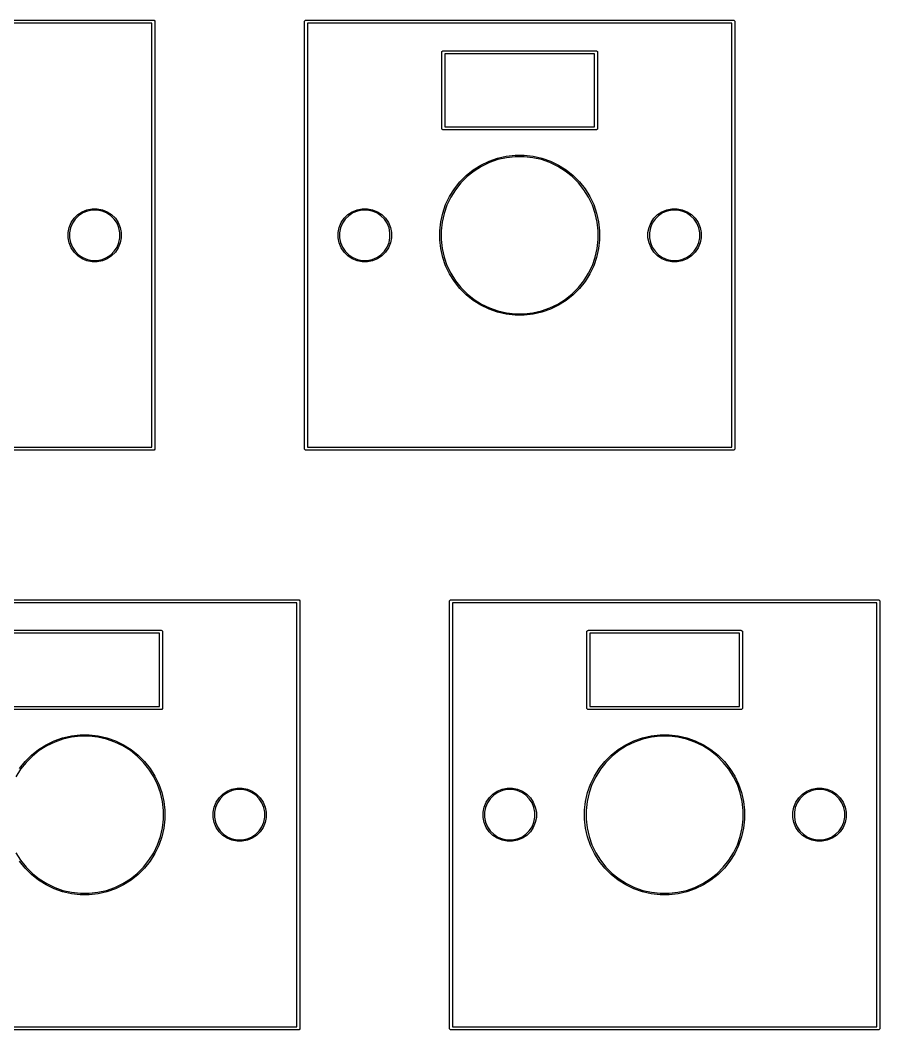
# Model space of a CAD drawing. Extents: x -11 to 295, y -114 to 10.
# Drawn here: x 145.13 to 173.3, y -45.05 to -11.95 of the extents above; entities that cross this region are included whole.
import ezdxf

# ---------------------------------------------------------------- set-up
doc = ezdxf.new("R2010")
doc.units = 0
doc.layers.add('BLACK', color=7, linetype='CONTINUOUS')

msp = doc.modelspace()

# ---------------------------------------------------------------- linework, layer by layer
at = {"layer": 'BLACK', "linetype": 'CONTINUOUS'}
for p, q in [((135.5, -11.95), (149.5, -11.95)), ((149.45, -12.05), (135.55, -12.05)), ((149.45, -25.95), (149.45, -12.05)), ((149.5, -11.95), (149.519134, -11.953806)), ((149.519134, -11.953806), (149.546194, -11.980866)), ((149.546194, -11.980866), (149.55, -12)), ((149.55, -12), (149.55, -26)), ((154.45, -12), (154.453806, -11.980866)), ((154.45, -26), (154.45, -12)), ((154.453806, -11.980866), (154.480866, -11.953806)), ((154.480866, -11.953806), (154.5, -11.95)), ((154.5, -11.95), (168.5, -11.95)), ((154.55, -12.05), (154.55, -25.95)), ((168.45, -12.05), (154.55, -12.05)), ((168.45, -25.95), (168.45, -12.05)), ((168.5, -11.95), (168.519134, -11.953806)), ((168.519134, -11.953806), (168.546194, -11.980866)), ((168.546194, -11.980866), (168.55, -12)), ((168.55, -12), (168.55, -26)), ((158.95, -13), (158.953806, -12.980866)), ((158.95, -15.5), (158.95, -13)), ((158.953806, -12.980866), (158.980866, -12.953806)), ((158.980866, -12.953806), (159, -12.95)), ((159, -12.95), (164, -12.95)), ((159.05, -13.05), (159.05, -15.45)), ((163.95, -13.05), (159.05, -13.05)), ((163.95, -15.45), (163.95, -13.05)), ((164, -12.95), (164.019134, -12.953806)), ((164.019134, -12.953806), (164.046194, -12.980866)), ((164.046194, -12.980866), (164.05, -13)), ((164.05, -13), (164.05, -15.5)), ((158.953806, -15.519134), (158.95, -15.5)), ((158.980866, -15.546194), (158.953806, -15.519134)), ((159, -15.55), (158.980866, -15.546194)), ((164, -15.55), (159, -15.55)), ((159.05, -15.45), (163.95, -15.45)), ((164.019134, -15.546194), (164, -15.55)), ((164.046194, -15.519134), (164.019134, -15.546194)), ((164.05, -15.5), (164.046194, -15.519134)), ((160.495456, -16.574816), (160.773307, -16.477592)), ((160.786025, -16.521739), (160.513038, -16.617262)), ((160.773307, -16.477592), (161.060296, -16.412089)), ((161.067992, -16.457382), (160.786025, -16.521739)), ((161.060296, -16.412089), (161.352815, -16.37913)), ((161.355391, -16.425), (161.067992, -16.457382)), ((161.352815, -16.37913), (161.647185, -16.37913)), ((161.644609, -16.425), (161.355391, -16.425)), ((161.932008, -16.457382), (161.644609, -16.425)), ((161.647185, -16.37913), (161.939704, -16.412089)), ((162.213975, -16.521739), (161.932008, -16.457382)), ((161.939704, -16.412089), (162.226693, -16.477592)), ((162.486962, -16.617262), (162.213975, -16.521739)), ((162.226693, -16.477592), (162.504544, -16.574816)), ((159.75084, -17.042689), (159.980988, -16.859153)), ((159.980988, -16.859153), (160.230238, -16.702539)), ((160.252461, -16.742749), (160.007574, -16.896622)), ((160.230238, -16.702539), (160.495456, -16.574816)), ((160.513038, -16.617262), (160.252461, -16.742749)), ((162.747539, -16.742749), (162.486962, -16.617262)), ((162.504544, -16.574816), (162.769762, -16.702539)), ((162.992426, -16.896622), (162.747539, -16.742749)), ((162.769762, -16.702539), (163.019012, -16.859153)), ((163.019012, -16.859153), (163.24916, -17.042689)), ((159.542689, -17.25084), (159.75084, -17.042689)), ((159.781454, -17.076946), (159.576946, -17.281454)), ((160.007574, -16.896622), (159.781454, -17.076946)), ((163.218546, -17.076946), (162.992426, -16.896622)), ((163.423054, -17.281454), (163.218546, -17.076946)), ((163.24916, -17.042689), (163.457311, -17.25084)), ((159.202539, -17.730238), (159.359153, -17.480988)), ((159.396622, -17.507574), (159.242749, -17.752461)), ((159.359153, -17.480988), (159.542689, -17.25084)), ((159.576946, -17.281454), (159.396622, -17.507574)), ((163.603378, -17.507574), (163.423054, -17.281454)), ((163.457311, -17.25084), (163.640847, -17.480988)), ((163.757251, -17.752461), (163.603378, -17.507574)), ((163.640847, -17.480988), (163.797461, -17.730238)), ((159.074816, -17.995456), (159.202539, -17.730238)), ((159.242749, -17.752461), (159.117262, -18.013038)), ((163.882738, -18.013038), (163.757251, -17.752461)), ((163.797461, -17.730238), (163.925184, -17.995456)), ((147.162528, -18.228319), (147.321001, -18.162677)), ((147.321001, -18.162677), (147.489235, -18.129213)), ((147.493745, -18.175), (147.334356, -18.206704)), ((147.489235, -18.129213), (147.660765, -18.129213)), ((147.656255, -18.175), (147.493745, -18.175)), ((147.815644, -18.206704), (147.656255, -18.175)), ((147.660765, -18.129213), (147.828999, -18.162677)), ((147.828999, -18.162677), (147.987472, -18.228319)), ((156.012528, -18.228319), (156.171001, -18.162677)), ((156.171001, -18.162677), (156.339235, -18.129213)), ((156.343745, -18.175), (156.184356, -18.206704)), ((156.339235, -18.129213), (156.510765, -18.129213)), ((156.506255, -18.175), (156.343745, -18.175)), ((156.665644, -18.206704), (156.506255, -18.175)), ((156.510765, -18.129213), (156.678999, -18.162677)), ((156.678999, -18.162677), (156.837472, -18.228319)), ((158.977592, -18.273307), (159.074816, -17.995456)), ((159.117262, -18.013038), (159.021739, -18.286025)), ((163.978261, -18.286025), (163.882738, -18.013038)), ((163.925184, -17.995456), (164.022408, -18.273307)), ((166.162528, -18.228319), (166.321001, -18.162677)), ((166.321001, -18.162677), (166.489235, -18.129213)), ((166.493745, -18.175), (166.334356, -18.206704)), ((166.489235, -18.129213), (166.660765, -18.129213)), ((166.656255, -18.175), (166.493745, -18.175)), ((166.815644, -18.206704), (166.656255, -18.175)), ((166.660765, -18.129213), (166.828999, -18.162677)), ((166.828999, -18.162677), (166.987472, -18.228319)), ((146.803319, -18.587528), (146.898616, -18.444906)), ((146.934181, -18.474093), (146.843894, -18.609216)), ((146.898616, -18.444906), (147.019906, -18.323616)), ((147.049093, -18.359181), (146.934181, -18.474093)), ((147.019906, -18.323616), (147.162528, -18.228319)), ((147.184216, -18.268894), (147.049093, -18.359181)), ((147.334356, -18.206704), (147.184216, -18.268894)), ((147.965784, -18.268894), (147.815644, -18.206704)), ((148.100907, -18.359181), (147.965784, -18.268894)), ((147.987472, -18.228319), (148.130094, -18.323616)), ((148.215819, -18.474093), (148.100907, -18.359181)), ((148.130094, -18.323616), (148.251384, -18.444906)), ((148.306106, -18.609216), (148.215819, -18.474093)), ((148.251384, -18.444906), (148.346681, -18.587528)), ((155.653319, -18.587528), (155.748616, -18.444906)), ((155.784181, -18.474093), (155.693894, -18.609216)), ((155.748616, -18.444906), (155.869906, -18.323616)), ((155.899093, -18.359181), (155.784181, -18.474093)), ((155.869906, -18.323616), (156.012528, -18.228319)), ((156.034216, -18.268894), (155.899093, -18.359181)), ((156.184356, -18.206704), (156.034216, -18.268894)), ((156.815784, -18.268894), (156.665644, -18.206704)), ((156.950907, -18.359181), (156.815784, -18.268894)), ((156.837472, -18.228319), (156.980094, -18.323616)), ((157.065819, -18.474093), (156.950907, -18.359181)), ((156.980094, -18.323616), (157.101384, -18.444906)), ((157.156106, -18.609216), (157.065819, -18.474093)), ((157.101384, -18.444906), (157.196681, -18.587528)), ((158.912089, -18.560296), (158.977592, -18.273307)), ((159.021739, -18.286025), (158.957382, -18.567992)), ((164.042618, -18.567992), (163.978261, -18.286025)), ((164.022408, -18.273307), (164.087911, -18.560296)), ((165.803319, -18.587528), (165.898616, -18.444906)), ((165.934181, -18.474093), (165.843894, -18.609216)), ((165.898616, -18.444906), (166.019906, -18.323616)), ((166.049093, -18.359181), (165.934181, -18.474093)), ((166.019906, -18.323616), (166.162528, -18.228319)), ((166.184216, -18.268894), (166.049093, -18.359181)), ((166.334356, -18.206704), (166.184216, -18.268894)), ((166.965784, -18.268894), (166.815644, -18.206704)), ((167.100907, -18.359181), (166.965784, -18.268894)), ((166.987472, -18.228319), (167.130094, -18.323616)), ((167.215819, -18.474093), (167.100907, -18.359181)), ((167.130094, -18.323616), (167.251384, -18.444906)), ((167.306106, -18.609216), (167.215819, -18.474093)), ((167.251384, -18.444906), (167.346681, -18.587528)), ((146.704213, -18.914235), (146.737677, -18.746001)), ((146.737677, -18.746001), (146.803319, -18.587528)), ((146.781704, -18.759356), (146.75, -18.918745)), ((146.843894, -18.609216), (146.781704, -18.759356)), ((148.368296, -18.759356), (148.306106, -18.609216)), ((148.346681, -18.587528), (148.412323, -18.746001)), ((148.4, -18.918745), (148.368296, -18.759356)), ((148.412323, -18.746001), (148.445787, -18.914235)), ((155.554213, -18.914235), (155.587677, -18.746001)), ((155.587677, -18.746001), (155.653319, -18.587528)), ((155.631704, -18.759356), (155.6, -18.918745)), ((155.693894, -18.609216), (155.631704, -18.759356)), ((157.218296, -18.759356), (157.156106, -18.609216)), ((157.196681, -18.587528), (157.262323, -18.746001)), ((157.25, -18.918745), (157.218296, -18.759356)), ((157.262323, -18.746001), (157.295787, -18.914235)), ((158.87913, -18.852815), (158.912089, -18.560296)), ((158.87913, -18.855391), (158.87913, -18.852815)), ((158.87913, -19.147185), (158.87913, -18.855391)), ((158.957382, -18.567992), (158.925, -18.855391)), ((158.925, -18.855391), (158.925, -19.144609)), ((164.075, -18.855391), (164.042618, -18.567992)), ((164.075, -19.144609), (164.075, -18.855391)), ((164.087911, -18.560296), (164.12087, -18.852815)), ((164.12087, -18.852815), (164.12087, -19.147185)), ((165.704213, -18.914235), (165.737677, -18.746001)), ((165.737677, -18.746001), (165.803319, -18.587528)), ((165.781704, -18.759356), (165.75, -18.918745)), ((165.843894, -18.609216), (165.781704, -18.759356)), ((167.368296, -18.759356), (167.306106, -18.609216)), ((167.346681, -18.587528), (167.412323, -18.746001)), ((167.4, -18.918745), (167.368296, -18.759356)), ((167.412323, -18.746001), (167.445787, -18.914235)), ((146.704213, -18.918745), (146.704213, -18.914235)), ((146.704213, -19.085765), (146.704213, -18.918745)), ((146.737677, -19.253999), (146.704213, -19.085765)), ((146.75, -18.918745), (146.75, -19.081255)), ((146.75, -19.081255), (146.781704, -19.240644)), ((148.368296, -19.240644), (148.4, -19.081255)), ((148.4, -19.081255), (148.4, -18.918745)), ((148.445787, -19.085765), (148.412323, -19.253999)), ((148.445787, -18.914235), (148.445787, -19.085765)), ((155.554213, -18.918745), (155.554213, -18.914235)), ((155.554213, -19.085765), (155.554213, -18.918745)), ((155.587677, -19.253999), (155.554213, -19.085765)), ((155.6, -18.918745), (155.6, -19.081255)), ((155.6, -19.081255), (155.631704, -19.240644)), ((157.218296, -19.240644), (157.25, -19.081255)), ((157.25, -19.081255), (157.25, -18.918745)), ((157.295787, -19.085765), (157.262323, -19.253999)), ((157.295787, -18.914235), (157.295787, -19.085765)), ((158.912089, -19.439704), (158.87913, -19.147185)), ((158.925, -19.144609), (158.957382, -19.432008)), ((164.042618, -19.432008), (164.075, -19.144609)), ((164.12087, -19.147185), (164.087911, -19.439704)), ((165.704213, -18.918745), (165.704213, -18.914235)), ((165.704213, -19.085765), (165.704213, -18.918745)), ((165.737677, -19.253999), (165.704213, -19.085765)), ((165.75, -18.918745), (165.75, -19.081255)), ((165.75, -19.081255), (165.781704, -19.240644)), ((167.368296, -19.240644), (167.4, -19.081255)), ((167.4, -19.081255), (167.4, -18.918745)), ((167.445787, -19.085765), (167.412323, -19.253999)), ((167.445787, -18.914235), (167.445787, -19.085765)), ((146.803319, -19.412472), (146.737677, -19.253999)), ((146.781704, -19.240644), (146.843894, -19.390784)), ((146.898616, -19.555094), (146.803319, -19.412472)), ((146.843894, -19.390784), (146.934181, -19.525907)), ((146.934181, -19.525907), (147.049093, -19.640819)), ((148.100907, -19.640819), (148.215819, -19.525907)), ((148.215819, -19.525907), (148.306106, -19.390784)), ((148.346681, -19.412472), (148.251384, -19.555094)), ((148.306106, -19.390784), (148.368296, -19.240644)), ((148.412323, -19.253999), (148.346681, -19.412472)), ((155.653319, -19.412472), (155.587677, -19.253999)), ((155.631704, -19.240644), (155.693894, -19.390784)), ((155.748616, -19.555094), (155.653319, -19.412472)), ((155.693894, -19.390784), (155.784181, -19.525907)), ((155.784181, -19.525907), (155.899093, -19.640819)), ((156.950907, -19.640819), (157.065819, -19.525907)), ((157.065819, -19.525907), (157.156106, -19.390784)), ((157.196681, -19.412472), (157.101384, -19.555094)), ((157.156106, -19.390784), (157.218296, -19.240644)), ((157.262323, -19.253999), (157.196681, -19.412472)), ((158.977592, -19.726693), (158.912089, -19.439704)), ((158.957382, -19.432008), (159.021739, -19.713975)), ((163.978261, -19.713975), (164.042618, -19.432008)), ((164.087911, -19.439704), (164.022408, -19.726693)), ((165.803319, -19.412472), (165.737677, -19.253999)), ((165.781704, -19.240644), (165.843894, -19.390784)), ((165.898616, -19.555094), (165.803319, -19.412472)), ((165.843894, -19.390784), (165.934181, -19.525907)), ((165.934181, -19.525907), (166.049093, -19.640819)), ((167.100907, -19.640819), (167.215819, -19.525907)), ((167.215819, -19.525907), (167.306106, -19.390784)), ((167.346681, -19.412472), (167.251384, -19.555094)), ((167.306106, -19.390784), (167.368296, -19.240644)), ((167.412323, -19.253999), (167.346681, -19.412472)), ((147.019906, -19.676384), (146.898616, -19.555094)), ((147.162528, -19.771681), (147.019906, -19.676384)), ((147.049093, -19.640819), (147.184216, -19.731106)), ((147.321001, -19.837323), (147.162528, -19.771681)), ((147.184216, -19.731106), (147.334356, -19.793296)), ((147.489235, -19.870787), (147.321001, -19.837323)), ((147.334356, -19.793296), (147.493745, -19.825)), ((147.493745, -19.825), (147.656255, -19.825)), ((147.656255, -19.825), (147.815644, -19.793296)), ((147.828999, -19.837323), (147.660765, -19.870787)), ((147.815644, -19.793296), (147.965784, -19.731106)), ((147.987472, -19.771681), (147.828999, -19.837323)), ((147.965784, -19.731106), (148.100907, -19.640819)), ((148.130094, -19.676384), (147.987472, -19.771681)), ((148.251384, -19.555094), (148.130094, -19.676384)), ((155.869906, -19.676384), (155.748616, -19.555094)), ((156.012528, -19.771681), (155.869906, -19.676384)), ((155.899093, -19.640819), (156.034216, -19.731106)), ((156.171001, -19.837323), (156.012528, -19.771681)), ((156.034216, -19.731106), (156.184356, -19.793296)), ((156.339235, -19.870787), (156.171001, -19.837323)), ((156.184356, -19.793296), (156.343745, -19.825)), ((156.343745, -19.825), (156.506255, -19.825)), ((156.506255, -19.825), (156.665644, -19.793296)), ((156.678999, -19.837323), (156.510765, -19.870787)), ((156.665644, -19.793296), (156.815784, -19.731106)), ((156.837472, -19.771681), (156.678999, -19.837323)), ((156.815784, -19.731106), (156.950907, -19.640819)), ((156.980094, -19.676384), (156.837472, -19.771681)), ((157.101384, -19.555094), (156.980094, -19.676384)), ((159.074816, -20.004544), (158.977592, -19.726693)), ((159.021739, -19.713975), (159.117262, -19.986962)), ((163.882738, -19.986962), (163.978261, -19.713975)), ((164.022408, -19.726693), (163.925184, -20.004544)), ((166.019906, -19.676384), (165.898616, -19.555094)), ((166.162528, -19.771681), (166.019906, -19.676384)), ((166.049093, -19.640819), (166.184216, -19.731106)), ((166.321001, -19.837323), (166.162528, -19.771681)), ((166.184216, -19.731106), (166.334356, -19.793296)), ((166.489235, -19.870787), (166.321001, -19.837323)), ((166.334356, -19.793296), (166.493745, -19.825)), ((166.493745, -19.825), (166.656255, -19.825)), ((166.656255, -19.825), (166.815644, -19.793296)), ((166.828999, -19.837323), (166.660765, -19.870787)), ((166.815644, -19.793296), (166.965784, -19.731106)), ((166.987472, -19.771681), (166.828999, -19.837323)), ((166.965784, -19.731106), (167.100907, -19.640819)), ((167.130094, -19.676384), (166.987472, -19.771681)), ((167.251384, -19.555094), (167.130094, -19.676384)), ((147.660765, -19.870787), (147.489235, -19.870787)), ((156.510765, -19.870787), (156.339235, -19.870787)), ((159.202539, -20.269762), (159.074816, -20.004544)), ((159.117262, -19.986962), (159.242749, -20.247539)), ((163.757251, -20.247539), (163.882738, -19.986962)), ((163.925184, -20.004544), (163.797461, -20.269762)), ((166.660765, -19.870787), (166.489235, -19.870787)), ((159.359153, -20.519012), (159.202539, -20.269762)), ((159.242749, -20.247539), (159.396622, -20.492426)), ((159.542689, -20.74916), (159.359153, -20.519012)), ((159.396622, -20.492426), (159.576946, -20.718546)), ((163.423054, -20.718546), (163.603378, -20.492426)), ((163.640847, -20.519012), (163.457311, -20.74916)), ((163.603378, -20.492426), (163.757251, -20.247539)), ((163.797461, -20.269762), (163.640847, -20.519012)), ((159.75084, -20.957311), (159.542689, -20.74916)), ((159.576946, -20.718546), (159.781454, -20.923054)), ((163.218546, -20.923054), (163.423054, -20.718546)), ((163.457311, -20.74916), (163.24916, -20.957311)), ((159.980988, -21.140847), (159.75084, -20.957311)), ((159.781454, -20.923054), (160.007574, -21.103378)), ((160.230238, -21.297461), (159.980988, -21.140847)), ((160.007574, -21.103378), (160.252461, -21.257251)), ((162.747539, -21.257251), (162.992426, -21.103378)), ((163.019012, -21.140847), (162.769762, -21.297461)), ((162.992426, -21.103378), (163.218546, -20.923054)), ((163.24916, -20.957311), (163.019012, -21.140847)), ((160.495456, -21.425184), (160.230238, -21.297461)), ((160.252461, -21.257251), (160.513038, -21.382738)), ((160.773307, -21.522408), (160.495456, -21.425184)), ((160.513038, -21.382738), (160.786025, -21.478261)), ((160.786025, -21.478261), (161.067992, -21.542618)), ((161.932008, -21.542618), (162.213975, -21.478261)), ((162.213975, -21.478261), (162.486962, -21.382738)), ((162.504544, -21.425184), (162.226693, -21.522408)), ((162.486962, -21.382738), (162.747539, -21.257251)), ((162.769762, -21.297461), (162.504544, -21.425184)), ((161.060296, -21.587911), (160.773307, -21.522408)), ((161.352815, -21.62087), (161.060296, -21.587911)), ((161.067992, -21.542618), (161.355391, -21.575)), ((161.647185, -21.62087), (161.352815, -21.62087)), ((161.355391, -21.575), (161.644609, -21.575)), ((161.644609, -21.575), (161.932008, -21.542618)), ((161.939704, -21.587911), (161.647185, -21.62087)), ((162.226693, -21.522408), (161.939704, -21.587911)), ((149.5, -26.05), (135.5, -26.05)), ((135.55, -25.95), (149.45, -25.95)), ((149.519134, -26.046194), (149.5, -26.05)), ((149.546194, -26.019134), (149.519134, -26.046194)), ((149.55, -26), (149.546194, -26.019134)), ((154.453806, -26.019134), (154.45, -26)), ((154.480866, -26.046194), (154.453806, -26.019134)), ((154.5, -26.05), (154.480866, -26.046194)), ((168.5, -26.05), (154.5, -26.05)), ((154.55, -25.95), (168.45, -25.95)), ((168.519134, -26.046194), (168.5, -26.05)), ((168.546194, -26.019134), (168.519134, -26.046194)), ((168.55, -26), (168.546194, -26.019134)), ((140.25, -30.95), (154.25, -30.95)), ((154.2, -31.05), (140.3, -31.05)), ((154.2, -44.95), (154.2, -31.05)), ((154.25, -30.95), (154.269134, -30.953806)), ((154.269134, -30.953806), (154.296194, -30.980866)), ((154.296194, -30.980866), (154.3, -31)), ((154.3, -31), (154.3, -45)), ((159.2, -31), (159.203806, -30.980866)), ((159.2, -45), (159.2, -31)), ((159.203806, -30.980866), (159.230866, -30.953806)), ((159.230866, -30.953806), (159.25, -30.95)), ((159.25, -30.95), (173.25, -30.95)), ((159.3, -31.05), (159.3, -44.95)), ((173.2, -31.05), (159.3, -31.05)), ((173.2, -44.95), (173.2, -31.05)), ((173.25, -30.95), (173.269134, -30.953806)), ((173.269134, -30.953806), (173.296194, -30.980866)), ((173.296194, -30.980866), (173.3, -31)), ((173.3, -31), (173.3, -45)), ((144.75, -31.95), (149.75, -31.95)), ((149.7, -32.05), (144.8, -32.05)), ((149.7, -34.45), (149.7, -32.05)), ((149.75, -31.95), (149.769134, -31.953806)), ((149.769134, -31.953806), (149.796194, -31.980866)), ((149.796194, -31.980866), (149.8, -32)), ((149.8, -32), (149.8, -34.5)), ((163.7, -32), (163.703806, -31.980866)), ((163.7, -34.5), (163.7, -32)), ((163.703806, -31.980866), (163.730866, -31.953806)), ((163.730866, -31.953806), (163.75, -31.95)), ((163.75, -31.95), (168.75, -31.95)), ((163.8, -32.05), (163.8, -34.45)), ((168.7, -32.05), (163.8, -32.05)), ((168.7, -34.45), (168.7, -32.05)), ((168.75, -31.95), (168.769134, -31.953806)), ((168.769134, -31.953806), (168.796194, -31.980866)), ((168.796194, -31.980866), (168.8, -32)), ((168.8, -32), (168.8, -34.5)), ((149.75, -34.55), (144.75, -34.55)), ((144.8, -34.45), (149.7, -34.45)), ((149.769134, -34.546194), (149.75, -34.55)), ((149.796194, -34.519134), (149.769134, -34.546194)), ((149.8, -34.5), (149.796194, -34.519134)), ((163.703806, -34.519134), (163.7, -34.5)), ((163.730866, -34.546194), (163.703806, -34.519134)), ((163.75, -34.55), (163.730866, -34.546194)), ((168.75, -34.55), (163.75, -34.55)), ((163.8, -34.45), (168.7, -34.45)), ((168.769134, -34.546194), (168.75, -34.55)), ((168.796194, -34.519134), (168.769134, -34.546194)), ((168.8, -34.5), (168.796194, -34.519134)), ((146.523307, -35.477592), (146.810296, -35.412089)), ((146.810296, -35.412089), (147.102815, -35.37913)), ((147.102815, -35.37913), (147.397185, -35.37913)), ((147.397185, -35.37913), (147.689704, -35.412089)), ((147.689704, -35.412089), (147.976693, -35.477592)), ((165.523307, -35.477592), (165.810296, -35.412089)), ((165.810296, -35.412089), (166.102815, -35.37913)), ((166.102815, -35.37913), (166.397185, -35.37913)), ((166.397185, -35.37913), (166.689704, -35.412089)), ((166.689704, -35.412089), (166.976693, -35.477592)), ((145.730988, -35.859153), (145.980238, -35.702539)), ((146.002461, -35.742749), (145.757574, -35.896622)), ((145.980238, -35.702539), (146.245456, -35.574816)), ((146.263038, -35.617262), (146.002461, -35.742749)), ((146.245456, -35.574816), (146.523307, -35.477592)), ((146.536025, -35.521739), (146.263038, -35.617262)), ((146.817992, -35.457382), (146.536025, -35.521739)), ((147.105391, -35.425), (146.817992, -35.457382)), ((147.394609, -35.425), (147.105391, -35.425)), ((147.682008, -35.457382), (147.394609, -35.425)), ((147.963975, -35.521739), (147.682008, -35.457382)), ((148.236962, -35.617262), (147.963975, -35.521739)), ((147.976693, -35.477592), (148.254544, -35.574816)), ((148.497539, -35.742749), (148.236962, -35.617262)), ((148.254544, -35.574816), (148.519762, -35.702539)), ((148.742426, -35.896622), (148.497539, -35.742749)), ((148.519762, -35.702539), (148.769012, -35.859153)), ((164.730988, -35.859153), (164.980238, -35.702539)), ((165.002461, -35.742749), (164.757574, -35.896622)), ((164.980238, -35.702539), (165.245456, -35.574816)), ((165.263038, -35.617262), (165.002461, -35.742749)), ((165.245456, -35.574816), (165.523307, -35.477592)), ((165.536025, -35.521739), (165.263038, -35.617262)), ((165.817992, -35.457382), (165.536025, -35.521739)), ((166.105391, -35.425), (165.817992, -35.457382)), ((166.394609, -35.425), (166.105391, -35.425)), ((166.682008, -35.457382), (166.394609, -35.425)), ((166.963975, -35.521739), (166.682008, -35.457382)), ((167.236962, -35.617262), (166.963975, -35.521739)), ((166.976693, -35.477592), (167.254544, -35.574816)), ((167.497539, -35.742749), (167.236962, -35.617262)), ((167.254544, -35.574816), (167.519762, -35.702539)), ((167.742426, -35.896622), (167.497539, -35.742749)), ((167.519762, -35.702539), (167.769012, -35.859153)), ((145.292689, -36.25084), (145.50084, -36.042689)), ((145.531454, -36.076946), (145.326946, -36.281454)), ((145.50084, -36.042689), (145.730988, -35.859153)), ((145.757574, -35.896622), (145.531454, -36.076946)), ((148.968546, -36.076946), (148.742426, -35.896622)), ((148.769012, -35.859153), (148.99916, -36.042689)), ((149.173054, -36.281454), (148.968546, -36.076946)), ((148.99916, -36.042689), (149.207311, -36.25084)), ((164.292689, -36.25084), (164.50084, -36.042689)), ((164.531454, -36.076946), (164.326946, -36.281454)), ((164.50084, -36.042689), (164.730988, -35.859153)), ((164.757574, -35.896622), (164.531454, -36.076946)), ((167.968546, -36.076946), (167.742426, -35.896622)), ((167.769012, -35.859153), (167.99916, -36.042689)), ((168.173054, -36.281454), (167.968546, -36.076946)), ((167.99916, -36.042689), (168.207311, -36.25084)), ((145.109153, -36.480988), (145.292689, -36.25084)), ((145.326946, -36.281454), (145.146622, -36.507574)), ((149.353378, -36.507574), (149.173054, -36.281454)), ((149.207311, -36.25084), (149.390847, -36.480988)), ((164.109153, -36.480988), (164.292689, -36.25084)), ((164.326946, -36.281454), (164.146622, -36.507574)), ((168.353378, -36.507574), (168.173054, -36.281454)), ((168.207311, -36.25084), (168.390847, -36.480988)), ((145.146622, -36.507574), (144.992749, -36.752461)), ((149.507251, -36.752461), (149.353378, -36.507574)), ((149.390847, -36.480988), (149.547461, -36.730238)), ((149.547461, -36.730238), (149.675184, -36.995456)), ((163.824816, -36.995456), (163.952539, -36.730238)), ((163.952539, -36.730238), (164.109153, -36.480988)), ((164.146622, -36.507574), (163.992749, -36.752461)), ((168.507251, -36.752461), (168.353378, -36.507574)), ((168.390847, -36.480988), (168.547461, -36.730238)), ((168.547461, -36.730238), (168.675184, -36.995456)), ((149.632738, -37.013038), (149.507251, -36.752461)), ((149.728261, -37.286025), (149.632738, -37.013038)), ((149.675184, -36.995456), (149.772408, -37.273307)), ((163.727592, -37.273307), (163.824816, -36.995456)), ((163.867262, -37.013038), (163.771739, -37.286025)), ((163.992749, -36.752461), (163.867262, -37.013038)), ((168.632738, -37.013038), (168.507251, -36.752461)), ((168.728261, -37.286025), (168.632738, -37.013038)), ((168.675184, -36.995456), (168.772408, -37.273307)), ((149.792618, -37.567992), (149.728261, -37.286025)), ((149.772408, -37.273307), (149.837911, -37.560296)), ((151.648616, -37.444906), (151.769906, -37.323616)), ((151.799093, -37.359181), (151.684181, -37.474093)), ((151.769906, -37.323616), (151.912528, -37.228319)), ((151.934216, -37.268894), (151.799093, -37.359181)), ((151.912528, -37.228319), (152.071001, -37.162677)), ((152.084356, -37.206704), (151.934216, -37.268894)), ((152.071001, -37.162677), (152.239235, -37.129213)), ((152.243745, -37.175), (152.084356, -37.206704)), ((152.239235, -37.129213), (152.410765, -37.129213)), ((152.406255, -37.175), (152.243745, -37.175)), ((152.565644, -37.206704), (152.406255, -37.175)), ((152.410765, -37.129213), (152.578999, -37.162677)), ((152.715784, -37.268894), (152.565644, -37.206704)), ((152.578999, -37.162677), (152.737472, -37.228319)), ((152.850907, -37.359181), (152.715784, -37.268894)), ((152.737472, -37.228319), (152.880094, -37.323616)), ((152.965819, -37.474093), (152.850907, -37.359181)), ((152.880094, -37.323616), (153.001384, -37.444906)), ((160.498616, -37.444906), (160.619906, -37.323616)), ((160.649093, -37.359181), (160.534181, -37.474093)), ((160.619906, -37.323616), (160.762528, -37.228319)), ((160.784216, -37.268894), (160.649093, -37.359181)), ((160.762528, -37.228319), (160.921001, -37.162677)), ((160.934356, -37.206704), (160.784216, -37.268894)), ((160.921001, -37.162677), (161.089235, -37.129213)), ((161.093745, -37.175), (160.934356, -37.206704)), ((161.089235, -37.129213), (161.260765, -37.129213)), ((161.256255, -37.175), (161.093745, -37.175)), ((161.415644, -37.206704), (161.256255, -37.175)), ((161.260765, -37.129213), (161.428999, -37.162677)), ((161.565784, -37.268894), (161.415644, -37.206704)), ((161.428999, -37.162677), (161.587472, -37.228319)), ((161.700907, -37.359181), (161.565784, -37.268894)), ((161.587472, -37.228319), (161.730094, -37.323616)), ((161.815819, -37.474093), (161.700907, -37.359181)), ((161.730094, -37.323616), (161.851384, -37.444906)), ((163.662089, -37.560296), (163.727592, -37.273307)), ((163.771739, -37.286025), (163.707382, -37.567992)), ((168.792618, -37.567992), (168.728261, -37.286025)), ((168.772408, -37.273307), (168.837911, -37.560296)), ((170.648616, -37.444906), (170.769906, -37.323616)), ((170.799093, -37.359181), (170.684181, -37.474093)), ((170.769906, -37.323616), (170.912528, -37.228319)), ((170.934216, -37.268894), (170.799093, -37.359181)), ((170.912528, -37.228319), (171.071001, -37.162677)), ((171.084356, -37.206704), (170.934216, -37.268894)), ((171.071001, -37.162677), (171.239235, -37.129213)), ((171.243745, -37.175), (171.084356, -37.206704)), ((171.239235, -37.129213), (171.410765, -37.129213)), ((171.406255, -37.175), (171.243745, -37.175)), ((171.565644, -37.206704), (171.406255, -37.175)), ((171.410765, -37.129213), (171.578999, -37.162677)), ((171.715784, -37.268894), (171.565644, -37.206704)), ((171.578999, -37.162677), (171.737472, -37.228319)), ((171.850907, -37.359181), (171.715784, -37.268894)), ((171.737472, -37.228319), (171.880094, -37.323616)), ((171.965819, -37.474093), (171.850907, -37.359181)), ((171.880094, -37.323616), (172.001384, -37.444906)), ((149.825, -37.855391), (149.792618, -37.567992)), ((149.837911, -37.560296), (149.87087, -37.852815)), ((151.487677, -37.746001), (151.553319, -37.587528)), ((151.593894, -37.609216), (151.531704, -37.759356)), ((151.553319, -37.587528), (151.648616, -37.444906)), ((151.684181, -37.474093), (151.593894, -37.609216)), ((153.056106, -37.609216), (152.965819, -37.474093)), ((153.001384, -37.444906), (153.096681, -37.587528)), ((153.118296, -37.759356), (153.056106, -37.609216)), ((153.096681, -37.587528), (153.162323, -37.746001)), ((160.337677, -37.746001), (160.403319, -37.587528)), ((160.443894, -37.609216), (160.381704, -37.759356)), ((160.403319, -37.587528), (160.498616, -37.444906)), ((160.534181, -37.474093), (160.443894, -37.609216)), ((161.906106, -37.609216), (161.815819, -37.474093)), ((161.851384, -37.444906), (161.946681, -37.587528)), ((161.968296, -37.759356), (161.906106, -37.609216)), ((161.946681, -37.587528), (162.012323, -37.746001)), ((163.62913, -37.852815), (163.662089, -37.560296)), ((163.707382, -37.567992), (163.675, -37.855391)), ((168.825, -37.855391), (168.792618, -37.567992)), ((168.837911, -37.560296), (168.87087, -37.852815)), ((170.487677, -37.746001), (170.553319, -37.587528)), ((170.593894, -37.609216), (170.531704, -37.759356)), ((170.553319, -37.587528), (170.648616, -37.444906)), ((170.684181, -37.474093), (170.593894, -37.609216)), ((172.056106, -37.609216), (171.965819, -37.474093)), ((172.001384, -37.444906), (172.096681, -37.587528)), ((172.118296, -37.759356), (172.056106, -37.609216)), ((172.096681, -37.587528), (172.162323, -37.746001)), ((149.825, -38.144609), (149.825, -37.855391)), ((149.87087, -37.852815), (149.87087, -38.147185)), ((151.454213, -37.914235), (151.487677, -37.746001)), ((151.454213, -37.918745), (151.454213, -37.914235)), ((151.454213, -38.085765), (151.454213, -37.918745)), ((151.531704, -37.759356), (151.5, -37.918745)), ((151.5, -37.918745), (151.5, -38.081255)), ((153.15, -37.918745), (153.118296, -37.759356)), ((153.15, -38.081255), (153.15, -37.918745)), ((153.162323, -37.746001), (153.195787, -37.914235)), ((153.195787, -37.914235), (153.195787, -38.085765)), ((160.304213, -37.914235), (160.337677, -37.746001)), ((160.304213, -37.918745), (160.304213, -37.914235)), ((160.304213, -38.085765), (160.304213, -37.918745)), ((160.381704, -37.759356), (160.35, -37.918745)), ((160.35, -37.918745), (160.35, -38.081255)), ((162, -37.918745), (161.968296, -37.759356)), ((162, -38.081255), (162, -37.918745)), ((162.012323, -37.746001), (162.045787, -37.914235)), ((162.045787, -37.914235), (162.045787, -38.085765)), ((163.62913, -37.855391), (163.62913, -37.852815)), ((163.62913, -38.147185), (163.62913, -37.855391)), ((163.675, -37.855391), (163.675, -38.144609)), ((168.825, -38.144609), (168.825, -37.855391)), ((168.87087, -37.852815), (168.87087, -38.147185)), ((170.454213, -37.914235), (170.487677, -37.746001)), ((170.454213, -37.918745), (170.454213, -37.914235)), ((170.454213, -38.085765), (170.454213, -37.918745)), ((170.531704, -37.759356), (170.5, -37.918745)), ((170.5, -37.918745), (170.5, -38.081255)), ((172.15, -37.918745), (172.118296, -37.759356)), ((172.15, -38.081255), (172.15, -37.918745)), ((172.162323, -37.746001), (172.195787, -37.914235)), ((172.195787, -37.914235), (172.195787, -38.085765)), ((149.792618, -38.432008), (149.825, -38.144609)), ((149.87087, -38.147185), (149.837911, -38.439704)), ((151.487677, -38.253999), (151.454213, -38.085765)), ((151.553319, -38.412472), (151.487677, -38.253999)), ((151.5, -38.081255), (151.531704, -38.240644)), ((151.531704, -38.240644), (151.593894, -38.390784)), ((151.593894, -38.390784), (151.684181, -38.525907)), ((152.965819, -38.525907), (153.056106, -38.390784)), ((153.056106, -38.390784), (153.118296, -38.240644)), ((153.162323, -38.253999), (153.096681, -38.412472)), ((153.118296, -38.240644), (153.15, -38.081255)), ((153.195787, -38.085765), (153.162323, -38.253999)), ((160.337677, -38.253999), (160.304213, -38.085765)), ((160.403319, -38.412472), (160.337677, -38.253999)), ((160.35, -38.081255), (160.381704, -38.240644)), ((160.381704, -38.240644), (160.443894, -38.390784)), ((160.443894, -38.390784), (160.534181, -38.525907)), ((161.815819, -38.525907), (161.906106, -38.390784)), ((161.906106, -38.390784), (161.968296, -38.240644)), ((162.012323, -38.253999), (161.946681, -38.412472)), ((161.968296, -38.240644), (162, -38.081255)), ((162.045787, -38.085765), (162.012323, -38.253999)), ((163.662089, -38.439704), (163.62913, -38.147185)), ((163.675, -38.144609), (163.707382, -38.432008)), ((168.792618, -38.432008), (168.825, -38.144609)), ((168.87087, -38.147185), (168.837911, -38.439704)), ((170.487677, -38.253999), (170.454213, -38.085765)), ((170.553319, -38.412472), (170.487677, -38.253999)), ((170.5, -38.081255), (170.531704, -38.240644)), ((170.531704, -38.240644), (170.593894, -38.390784)), ((170.593894, -38.390784), (170.684181, -38.525907)), ((171.965819, -38.525907), (172.056106, -38.390784)), ((172.056106, -38.390784), (172.118296, -38.240644)), ((172.162323, -38.253999), (172.096681, -38.412472)), ((172.118296, -38.240644), (172.15, -38.081255)), ((172.195787, -38.085765), (172.162323, -38.253999)), ((149.632738, -38.986962), (149.728261, -38.713975)), ((149.772408, -38.726693), (149.675184, -39.004544)), ((149.728261, -38.713975), (149.792618, -38.432008)), ((149.837911, -38.439704), (149.772408, -38.726693)), ((151.648616, -38.555094), (151.553319, -38.412472)), ((151.769906, -38.676384), (151.648616, -38.555094)), ((151.684181, -38.525907), (151.799093, -38.640819)), ((151.912528, -38.771681), (151.769906, -38.676384)), ((151.799093, -38.640819), (151.934216, -38.731106)), ((152.715784, -38.731106), (152.850907, -38.640819)), ((152.880094, -38.676384), (152.737472, -38.771681)), ((152.850907, -38.640819), (152.965819, -38.525907)), ((153.001384, -38.555094), (152.880094, -38.676384)), ((153.096681, -38.412472), (153.001384, -38.555094)), ((160.498616, -38.555094), (160.403319, -38.412472)), ((160.619906, -38.676384), (160.498616, -38.555094)), ((160.534181, -38.525907), (160.649093, -38.640819)), ((160.762528, -38.771681), (160.619906, -38.676384)), ((160.649093, -38.640819), (160.784216, -38.731106)), ((161.565784, -38.731106), (161.700907, -38.640819)), ((161.730094, -38.676384), (161.587472, -38.771681)), ((161.700907, -38.640819), (161.815819, -38.525907)), ((161.851384, -38.555094), (161.730094, -38.676384)), ((161.946681, -38.412472), (161.851384, -38.555094)), ((163.727592, -38.726693), (163.662089, -38.439704)), ((163.707382, -38.432008), (163.771739, -38.713975)), ((163.824816, -39.004544), (163.727592, -38.726693)), ((163.771739, -38.713975), (163.867262, -38.986962)), ((168.632738, -38.986962), (168.728261, -38.713975)), ((168.772408, -38.726693), (168.675184, -39.004544)), ((168.728261, -38.713975), (168.792618, -38.432008)), ((168.837911, -38.439704), (168.772408, -38.726693)), ((170.648616, -38.555094), (170.553319, -38.412472)), ((170.769906, -38.676384), (170.648616, -38.555094)), ((170.684181, -38.525907), (170.799093, -38.640819)), ((170.912528, -38.771681), (170.769906, -38.676384)), ((170.799093, -38.640819), (170.934216, -38.731106)), ((171.715784, -38.731106), (171.850907, -38.640819)), ((171.880094, -38.676384), (171.737472, -38.771681)), ((171.850907, -38.640819), (171.965819, -38.525907)), ((172.001384, -38.555094), (171.880094, -38.676384)), ((172.096681, -38.412472), (172.001384, -38.555094)), ((149.507251, -39.247539), (149.632738, -38.986962)), ((149.675184, -39.004544), (149.547461, -39.269762)), ((152.071001, -38.837323), (151.912528, -38.771681)), ((151.934216, -38.731106), (152.084356, -38.793296)), ((152.239235, -38.870787), (152.071001, -38.837323)), ((152.084356, -38.793296), (152.243745, -38.825)), ((152.410765, -38.870787), (152.239235, -38.870787)), ((152.243745, -38.825), (152.406255, -38.825)), ((152.406255, -38.825), (152.565644, -38.793296)), ((152.578999, -38.837323), (152.410765, -38.870787)), ((152.565644, -38.793296), (152.715784, -38.731106)), ((152.737472, -38.771681), (152.578999, -38.837323)), ((160.921001, -38.837323), (160.762528, -38.771681)), ((160.784216, -38.731106), (160.934356, -38.793296)), ((161.089235, -38.870787), (160.921001, -38.837323)), ((160.934356, -38.793296), (161.093745, -38.825)), ((161.260765, -38.870787), (161.089235, -38.870787)), ((161.093745, -38.825), (161.256255, -38.825)), ((161.256255, -38.825), (161.415644, -38.793296)), ((161.428999, -38.837323), (161.260765, -38.870787)), ((161.415644, -38.793296), (161.565784, -38.731106)), ((161.587472, -38.771681), (161.428999, -38.837323)), ((163.952539, -39.269762), (163.824816, -39.004544)), ((163.867262, -38.986962), (163.992749, -39.247539)), ((168.507251, -39.247539), (168.632738, -38.986962)), ((168.675184, -39.004544), (168.547461, -39.269762)), ((171.071001, -38.837323), (170.912528, -38.771681)), ((170.934216, -38.731106), (171.084356, -38.793296)), ((171.239235, -38.870787), (171.071001, -38.837323)), ((171.084356, -38.793296), (171.243745, -38.825)), ((171.410765, -38.870787), (171.239235, -38.870787)), ((171.243745, -38.825), (171.406255, -38.825)), ((171.406255, -38.825), (171.565644, -38.793296)), ((171.578999, -38.837323), (171.410765, -38.870787)), ((171.565644, -38.793296), (171.715784, -38.731106)), ((171.737472, -38.771681), (171.578999, -38.837323)), ((144.992749, -39.247539), (145.146622, -39.492426)), ((149.353378, -39.492426), (149.507251, -39.247539)), ((149.547461, -39.269762), (149.390847, -39.519012)), ((164.109153, -39.519012), (163.952539, -39.269762)), ((163.992749, -39.247539), (164.146622, -39.492426)), ((168.353378, -39.492426), (168.507251, -39.247539)), ((168.547461, -39.269762), (168.390847, -39.519012)), ((145.292689, -39.74916), (145.109153, -39.519012)), ((145.146622, -39.492426), (145.326946, -39.718546)), ((145.326946, -39.718546), (145.531454, -39.923054)), ((148.968546, -39.923054), (149.173054, -39.718546)), ((149.173054, -39.718546), (149.353378, -39.492426)), ((149.390847, -39.519012), (149.207311, -39.74916)), ((164.292689, -39.74916), (164.109153, -39.519012)), ((164.146622, -39.492426), (164.326946, -39.718546)), ((164.326946, -39.718546), (164.531454, -39.923054)), ((167.968546, -39.923054), (168.173054, -39.718546)), ((168.173054, -39.718546), (168.353378, -39.492426)), ((168.390847, -39.519012), (168.207311, -39.74916)), ((145.50084, -39.957311), (145.292689, -39.74916)), ((145.730988, -40.140847), (145.50084, -39.957311)), ((145.531454, -39.923054), (145.757574, -40.103378)), ((148.742426, -40.103378), (148.968546, -39.923054)), ((148.99916, -39.957311), (148.769012, -40.140847)), ((149.207311, -39.74916), (148.99916, -39.957311)), ((164.50084, -39.957311), (164.292689, -39.74916)), ((164.730988, -40.140847), (164.50084, -39.957311)), ((164.531454, -39.923054), (164.757574, -40.103378)), ((167.742426, -40.103378), (167.968546, -39.923054)), ((167.99916, -39.957311), (167.769012, -40.140847)), ((168.207311, -39.74916), (167.99916, -39.957311)), ((145.980238, -40.297461), (145.730988, -40.140847)), ((145.757574, -40.103378), (146.002461, -40.257251)), ((146.245456, -40.425184), (145.980238, -40.297461)), ((146.002461, -40.257251), (146.263038, -40.382738)), ((148.236962, -40.382738), (148.497539, -40.257251)), ((148.519762, -40.297461), (148.254544, -40.425184)), ((148.497539, -40.257251), (148.742426, -40.103378)), ((148.769012, -40.140847), (148.519762, -40.297461)), ((164.980238, -40.297461), (164.730988, -40.140847)), ((164.757574, -40.103378), (165.002461, -40.257251)), ((165.245456, -40.425184), (164.980238, -40.297461)), ((165.002461, -40.257251), (165.263038, -40.382738)), ((167.236962, -40.382738), (167.497539, -40.257251)), ((167.519762, -40.297461), (167.254544, -40.425184)), ((167.497539, -40.257251), (167.742426, -40.103378)), ((167.769012, -40.140847), (167.519762, -40.297461)), ((146.523307, -40.522408), (146.245456, -40.425184)), ((146.263038, -40.382738), (146.536025, -40.478261)), ((146.810296, -40.587911), (146.523307, -40.522408)), ((146.536025, -40.478261), (146.817992, -40.542618)), ((147.102815, -40.62087), (146.810296, -40.587911)), ((146.817992, -40.542618), (147.105391, -40.575)), ((147.397185, -40.62087), (147.102815, -40.62087)), ((147.105391, -40.575), (147.394609, -40.575)), ((147.394609, -40.575), (147.682008, -40.542618)), ((147.689704, -40.587911), (147.397185, -40.62087)), ((147.682008, -40.542618), (147.963975, -40.478261)), ((147.976693, -40.522408), (147.689704, -40.587911)), ((147.963975, -40.478261), (148.236962, -40.382738)), ((148.254544, -40.425184), (147.976693, -40.522408)), ((165.523307, -40.522408), (165.245456, -40.425184)), ((165.263038, -40.382738), (165.536025, -40.478261)), ((165.810296, -40.587911), (165.523307, -40.522408)), ((165.536025, -40.478261), (165.817992, -40.542618)), ((166.102815, -40.62087), (165.810296, -40.587911)), ((165.817992, -40.542618), (166.105391, -40.575)), ((166.397185, -40.62087), (166.102815, -40.62087)), ((166.105391, -40.575), (166.394609, -40.575)), ((166.394609, -40.575), (166.682008, -40.542618)), ((166.689704, -40.587911), (166.397185, -40.62087)), ((166.682008, -40.542618), (166.963975, -40.478261)), ((166.976693, -40.522408), (166.689704, -40.587911)), ((166.963975, -40.478261), (167.236962, -40.382738)), ((167.254544, -40.425184), (166.976693, -40.522408)), ((140.3, -44.95), (154.2, -44.95)), ((154.3, -45), (154.296194, -45.019134)), ((159.203806, -45.019134), (159.2, -45)), ((159.3, -44.95), (173.2, -44.95)), ((173.3, -45), (173.296194, -45.019134)), ((154.25, -45.05), (140.25, -45.05)), ((154.269134, -45.046194), (154.25, -45.05)), ((154.296194, -45.019134), (154.269134, -45.046194)), ((159.230866, -45.046194), (159.203806, -45.019134)), ((159.25, -45.05), (159.230866, -45.046194)), ((173.25, -45.05), (159.25, -45.05)), ((173.269134, -45.046194), (173.25, -45.05)), ((173.296194, -45.019134), (173.269134, -45.046194))]:
    msp.add_line(p, q, dxfattribs=at)

doc.saveas('drawing.dxf')
